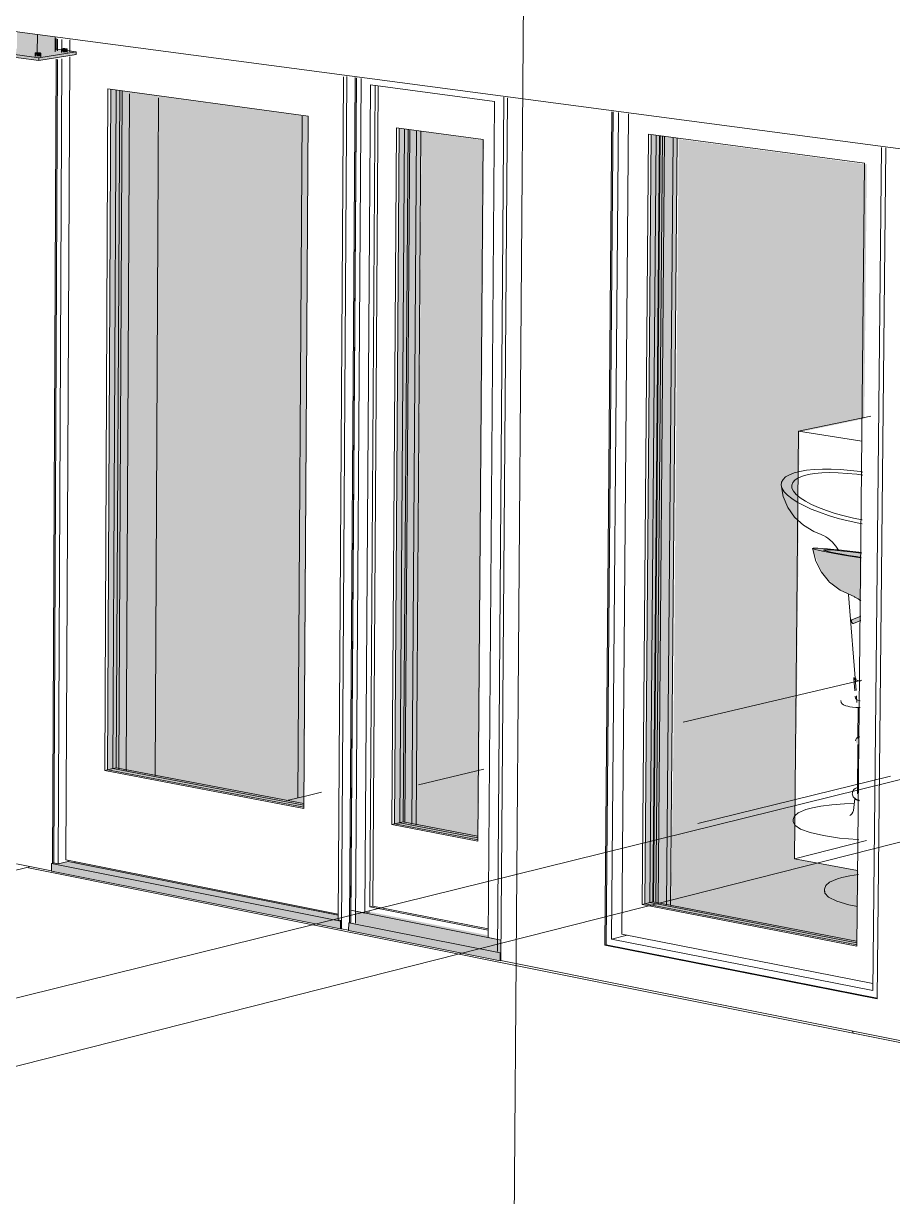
# Model space of a CAD drawing. Header units: inches. Extents: x 5690 to 5695, y -585 to 907.
# Drawn here: x 5694.3931 to 5694.4849, y 381.7441 to 381.8679 of the extents above; entities that cross this region are included whole.
import ezdxf

# ---------------------------------------------------------------- set-up
doc = ezdxf.new("R2010")
doc.units = ezdxf.units.IN
doc.header["$MEASUREMENT"] = 0
for name, color, linetype, lineweight in [('A-DOOR', 31, 'Continuous', 13), ('A-DOOR-FRAM', 31, 'Continuous', 9), ('A-FLOR', 192, 'Continuous', 13), ('A-FLOR-HRAL', 11, 'Continuous', 9), ('A-FLOR-OTLN', 51, 'Continuous', 13), ('A-GLAZ-2', 151, 'Continuous', 9), ('A-WALL', 113, 'Continuous', 13), ('A-WALL-PATT-1', 111, 'Continuous', 9), ('C-TOPO', 7, 'Continuous', 9), ('G-ANNO-SYMB-1', 111, 'Continuous', 9), ('I-FURN', 30, 'Continuous', 9), ('I-WALL', 2, 'Continuous', 13), ('Q-CASE', 31, 'Continuous', 9), ('S-FNDN', 32, 'Continuous', 13), ('S-FNDN-1', 32, 'Continuous', 9)]:
    doc.layers.add(name, color=color, linetype=linetype, lineweight=lineweight)
doc.layers.add('A-DOOR-1', color=31, linetype='Continuous', lineweight=13, transparency=0.75)
doc.layers.add('A-GLAZ-1', color=151, linetype='Continuous', lineweight=13, transparency=0.75)

# ---------------------------------------------------------------- blocks, each defined once
blk = doc.blocks.new('FP_145-3D View 1 Copy 1 Copy 1 Copy 1')
at = {"layer": 'A-WALL-PATT-1'}
blk.add_line((-8118.57478, 381.76134), (-8118.57488, 381.76157), dxfattribs=at)

msp = doc.modelspace()

# ---------------------------------------------------------------- hatches: boundary and pattern name
at = {"layer": 'A-DOOR'}
for points in [[(5694.42661, 381.77234), (5694.42662, 381.77317), (5694.39611, 381.77926), (5694.39611, 381.77845), (5694.42606, 381.77245)], [(5694.42662, 381.77317), (5694.42672, 381.77323), (5694.42671, 381.77325), (5694.42636, 381.77335), (5694.42634, 381.77379), (5694.39779, 381.77945), (5694.39681, 381.77922), (5694.39635, 381.77931), (5694.39622, 381.77924), (5694.42606, 381.77328)], [(5694.42637, 381.77379), (5694.42636, 381.7739), (5694.39858, 381.77943), (5694.39858, 381.77932), (5694.42636, 381.77379)], [(5694.44356, 381.76989), (5694.44355, 381.77117), (5694.42821, 381.77422), (5694.42821, 381.77296), (5694.44356, 381.76989)], [(5694.4422, 381.77144), (5694.4422, 381.77167), (5694.42971, 381.77415), (5694.42919, 381.77402), (5694.44163, 381.77155)], [(5694.42661, 381.77234), (5694.42671, 381.7724), (5694.42671, 381.77319), (5694.42662, 381.77317), (5694.42661, 381.7724)], [(5694.44345, 381.76897), (5694.44342, 381.76981), (5694.42748, 381.773), (5694.42747, 381.77217), (5694.44342, 381.76898)], [(5694.44346, 381.76981), (5694.44356, 381.76983), (5694.44356, 381.76989), (5694.42771, 381.77305), (5694.42758, 381.77298), (5694.44342, 381.76981)], [(5694.44345, 381.76897), (5694.44356, 381.76903), (5694.44352, 381.76982), (5694.44346, 381.76981), (5694.44345, 381.76898)]]:
    msp.add_hatch(color=256, dxfattribs=at).paths.add_polyline_path(points, flags=0)
at = {"layer": 'A-DOOR-1'}
for points in [[(5694.42274, 381.78518), (5694.42274, 381.78558), (5694.4032, 381.78934), (5694.40356, 381.8608), (5694.40237, 381.86097), (5694.40202, 381.78914), (5694.42274, 381.78518)], [(5694.40398, 381.78914), (5694.40433, 381.86069), (5694.40356, 381.8608), (5694.40321, 381.78929), (5694.4036, 381.78921)], [(5694.40705, 381.78855), (5694.40742, 381.86027), (5694.40433, 381.86069), (5694.40398, 381.78914), (5694.40443, 381.78905)], [(5694.42081, 381.78585), (5694.42281, 381.78633), (5694.42325, 381.85808), (5694.40746, 381.86023), (5694.40709, 381.78847), (5694.4131, 381.78732)], [(5694.44111, 381.78174), (5694.44111, 381.78214), (5694.43459, 381.7834), (5694.4351, 381.85655), (5694.43281, 381.85687), (5694.43281, 381.85566), (5694.43231, 381.78342), (5694.44111, 381.78174)], [(5694.43468, 381.78754), (5694.44126, 381.78909), (5694.44175, 381.85559), (5694.43516, 381.8565), (5694.43469, 381.78915)], [(5694.44117, 381.78205), (5694.44126, 381.78909), (5694.43468, 381.78754), (5694.43463, 381.7833), (5694.44117, 381.78206)], [(5694.42279, 381.7855), (5694.42279, 381.78634), (5694.4208, 381.78588), (5694.42279, 381.7855)]]:
    msp.add_hatch(color=256, dxfattribs=at).paths.add_polyline_path(points, flags=0)
at = {"layer": 'A-FLOR-HRAL'}
for points in [[(5694.39439, 381.86465), (5694.39443, 381.86476), (5694.39448, 381.8648), (5694.39461, 381.86482), (5694.39462, 381.86674), (5694.39246, 381.86702), (5694.39248, 381.86491), (5694.39439, 381.86465)], [(5694.39497, 381.86468), (5694.39649, 381.86492), (5694.39648, 381.86649), (5694.39462, 381.86674), (5694.39462, 381.86481), (5694.39492, 381.86479), (5694.39483, 381.86475), (5694.39497, 381.86473)], [(5694.39476, 381.86429), (5694.39873, 381.86492), (5694.39775, 381.86505), (5694.39771, 381.86489), (5694.39732, 381.86488), (5694.39716, 381.86491), (5694.39713, 381.86513), (5694.39649, 381.86522), (5694.39649, 381.86492), (5694.39497, 381.86468), (5694.39498, 381.86446), (5694.39448, 381.86445), (5694.39439, 381.86446), (5694.39438, 381.86465), (5694.39245, 381.86491), (5694.39245, 381.86526), (5694.39179, 381.86515), (5694.39179, 381.86489), (5694.39172, 381.86487), (5694.39143, 381.86487), (5694.39121, 381.8649), (5694.3912, 381.86506), (5694.39021, 381.86491), (5694.39461, 381.86432)], [(5694.39476, 381.86399), (5694.39476, 381.86429), (5694.39021, 381.86491), (5694.39021, 381.86461), (5694.39461, 381.86402)], [(5694.39448, 381.86445), (5694.39448, 381.86475), (5694.39439, 381.86474), (5694.39442, 381.86446), (5694.39448, 381.86445)], [(5694.39483, 381.86443), (5694.39487, 381.86445), (5694.39497, 381.86446), (5694.39495, 381.86476), (5694.39461, 381.86474), (5694.39448, 381.86474), (5694.39451, 381.86445), (5694.39481, 381.86443)], [(5694.39476, 381.86399), (5694.39872, 381.86462), (5694.39873, 381.86492), (5694.39476, 381.86429)], [(5694.39725, 381.86489), (5694.39725, 381.86519), (5694.39717, 381.86517), (5694.3972, 381.86489), (5694.39725, 381.86489)], [(5694.39756, 381.86487), (5694.39758, 381.86488), (5694.39775, 381.86491), (5694.39772, 381.8652), (5694.39739, 381.86517), (5694.39725, 381.86517), (5694.39728, 381.86488), (5694.39755, 381.86487)]]:
    msp.add_hatch(color=256, dxfattribs=at).paths.add_polyline_path(points, flags=0)
h = msp.add_hatch(color=256, dxfattribs=at)
h.paths.add_polyline_path([(5694.3947, 381.86474), (5694.39483, 381.86481), (5694.39454, 381.8648), (5694.39454, 381.86476), (5694.39469, 381.86474)], flags=0)
h.paths.add_polyline_path([(5694.39151, 381.86516), (5694.39166, 381.86522), (5694.39125, 381.86523), (5694.39129, 381.8652), (5694.39151, 381.86516)], flags=0)
h.paths.add_polyline_path([(5694.39747, 381.86517), (5694.39747, 381.86522), (5694.39747, 381.86517)], flags=0)
at = {"layer": 'A-GLAZ-1'}
h = msp.add_hatch(color=256, dxfattribs=at)
h.paths.add_polyline_path([(5694.4811, 381.77065), (5694.4811, 381.77103), (5694.46146, 381.77482), (5694.46216, 381.85582), (5694.45941, 381.85619), (5694.45938, 381.85316), (5694.45872, 381.77498), (5694.4811, 381.77065)], flags=0)
h.paths.add_polyline_path([(5694.48155, 381.80698), (5694.48162, 381.81206), (5694.47801, 381.81246), (5694.47659, 381.81254), (5694.47645, 381.81251), (5694.47707, 381.81078), (5694.47765, 381.80962), (5694.47916, 381.80823), (5694.48154, 381.807)], flags=0)
h.paths.add_polyline_path([(5694.47489, 381.81554), (5694.47492, 381.82059), (5694.47415, 381.82034), (5694.47392, 381.82023), (5694.47346, 381.81991), (5694.47333, 381.81979), (5694.47317, 381.81947), (5694.47314, 381.81918), (5694.47358, 381.81743), (5694.4744, 381.81599), (5694.47454, 381.81586)], flags=0)
for points in [[(5694.46178, 381.79393), (5694.4748, 381.797), (5694.47498, 381.81546), (5694.47447, 381.81594), (5694.47361, 381.81745), (5694.47322, 381.81911), (5694.47325, 381.81943), (5694.4734, 381.81972), (5694.47368, 381.81998), (5694.47435, 381.82032), (5694.475, 381.82052), (5694.47502, 381.82057), (5694.47506, 381.82478), (5694.4819, 381.8262), (5694.48217, 381.85303), (5694.46231, 381.85571), (5694.46179, 381.7955)], [(5694.48116, 381.77097), (5694.48118, 381.77471), (5694.47986, 381.77501), (5694.47881, 381.77535), (5694.47805, 381.77576), (5694.47774, 381.77616), (5694.47774, 381.77639), (5694.4778, 381.77666), (5694.47781, 381.77677), (5694.47793, 381.777), (5694.47822, 381.77724), (5694.47855, 381.77741), (5694.47894, 381.77754), (5694.47962, 381.77778), (5694.48128, 381.77814), (5694.48129, 381.77848), (5694.47452, 381.77975), (5694.47455, 381.78332), (5694.47441, 381.7837), (5694.47444, 381.7839), (5694.47443, 381.78399), (5694.47456, 381.78428), (5694.4746, 381.78439), (5694.4748, 381.797), (5694.46178, 381.79393), (5694.4615, 381.77477), (5694.48116, 381.77097)]]:
    msp.add_hatch(color=256, dxfattribs=at).paths.add_polyline_path(points, flags=0)
h = msp.add_hatch(color=256, dxfattribs=at)
h.paths.add_polyline_path([(5694.48123, 381.7747), (5694.48128, 381.77809), (5694.48108, 381.77806), (5694.47962, 381.77778), (5694.47907, 381.77759), (5694.47822, 381.77724), (5694.47792, 381.777), (5694.47785, 381.77688), (5694.4778, 381.77666), (5694.4778, 381.77655), (5694.47774, 381.77638), (5694.47774, 381.77611), (5694.47821, 381.77564), (5694.47899, 381.77526), (5694.48026, 381.77489), (5694.48118, 381.77471)], flags=0)
h.paths.add_polyline_path([(5694.47458, 381.78328), (5694.47455, 381.78427), (5694.47448, 381.78419), (5694.47445, 381.7839), (5694.47441, 381.78397), (5694.47441, 381.7837), (5694.47456, 381.78329)], flags=0)
h.paths.add_polyline_path([(5694.48141, 381.79168), (5694.48139, 381.7926), (5694.481, 381.79228), (5694.48106, 381.79197), (5694.48138, 381.7917)], flags=0)
h.paths.add_polyline_path([(5694.48072, 381.80457), (5694.48085, 381.80461), (5694.48154, 381.80494), (5694.48155, 381.80534), (5694.48055, 381.80489), (5694.48056, 381.80474), (5694.48068, 381.80459)], flags=0)
at = {"layer": 'A-WALL'}
h = msp.add_hatch(color=256, dxfattribs=at)
h.paths.add_polyline_path([(5694.39622, 381.77928), (5694.39635, 381.77931), (5694.39672, 381.8642), (5694.3966, 381.86418), (5694.39622, 381.77931)], flags=0)
h.paths.add_polyline_path([(5694.39674, 381.86511), (5694.39674, 381.86637), (5694.39661, 381.86634), (5694.3966, 381.86513)], flags=0)
for points in [[(5694.42758, 381.77302), (5694.42772, 381.77311), (5694.4283, 381.86219), (5694.42816, 381.86221), (5694.42758, 381.77307)], [(5694.45453, 381.77064), (5694.45466, 381.77067), (5694.45539, 381.8586), (5694.45525, 381.85861), (5694.45453, 381.77067)], [(5694.48327, 381.76497), (5694.48327, 381.76503), (5694.45466, 381.77067), (5694.45453, 381.77064), (5694.48309, 381.765)]]:
    msp.add_hatch(color=256, dxfattribs=at).paths.add_polyline_path(points, flags=0)

# ---------------------------------------------------------------- linework, layer by layer
at = {"layer": 'A-DOOR'}
for p, q in [((5694.39674, 381.86625), (5694.39674, 381.86501)), ((5694.39721, 381.86495), (5694.39721, 381.86622)), ((5694.39803, 381.8662), (5694.39803, 381.86492)), ((5694.39673, 381.8641), (5694.39635, 381.77931)), ((5694.39682, 381.77921), (5694.3972, 381.86418)), ((5694.39803, 381.86439), (5694.39764, 381.77962)), ((5694.42693, 381.86228), (5694.42636, 381.77332)), ((5694.4283, 381.86218), (5694.42772, 381.77431)), ((5694.42772, 381.77305), (5694.4283, 381.86218)), ((5694.42821, 381.77295), (5694.42879, 381.86212)), ((5694.40173, 381.78907), (5694.40207, 381.86101)), ((5694.40237, 381.86097), (5694.40202, 381.78914)), ((5694.40202, 381.78914), (5694.40237, 381.86097)), ((5694.40237, 381.86097), (5694.40202, 381.78914)), ((5694.40207, 381.86101), (5694.42319, 381.85814)), ((5694.40257, 381.78927), (5694.40292, 381.86089)), ((5694.40331, 381.86084), (5694.40295, 381.78935)), ((5694.42919, 381.77402), (5694.42977, 381.86142)), ((5694.42972, 381.77469), (5694.43029, 381.86135)), ((5694.42977, 381.86142), (5694.44286, 381.85968)), ((5694.43059, 381.86131), (5694.43001, 381.77476)), ((5694.43059, 381.86131), (5694.43001, 381.77476)), ((5694.44286, 381.85968), (5694.4422, 381.77144)), ((5694.44387, 381.86012), (5694.44319, 381.76996)), ((5694.42319, 381.85814), (5694.42274, 381.78506)), ((5694.43202, 381.78335), (5694.43252, 381.85691)), ((5694.43281, 381.85687), (5694.43231, 381.78342)), ((5694.43231, 381.78342), (5694.43281, 381.85687)), ((5694.43281, 381.85687), (5694.43231, 381.78342)), ((5694.43252, 381.85691), (5694.44166, 381.85567)), ((5694.43286, 381.78355), (5694.43336, 381.8568)), ((5694.43374, 381.85674), (5694.43324, 381.78364)), ((5694.43393, 381.85669), (5694.43342, 381.78356)), ((5694.44166, 381.85567), (5694.44111, 381.78161)), ((5694.40202, 381.78914), (5694.40173, 381.78907)), ((5694.42274, 381.78506), (5694.40173, 381.78907)), ((5694.40295, 381.78935), (5694.40202, 381.78914)), ((5694.40257, 381.78927), (5694.40202, 381.78914)), ((5694.40202, 381.78914), (5694.42274, 381.78518)), ((5694.42274, 381.78518), (5694.40202, 381.78914)), ((5694.40202, 381.78914), (5694.42274, 381.78518)), ((5694.42273, 381.78542), (5694.40257, 381.78927)), ((5694.40295, 381.78935), (5694.42273, 381.78558)), ((5694.43202, 381.78335), (5694.43231, 381.78342)), ((5694.44111, 381.78161), (5694.43202, 381.78335)), ((5694.43231, 381.78342), (5694.43324, 381.78364)), ((5694.43231, 381.78342), (5694.43286, 381.78355)), ((5694.43231, 381.78342), (5694.44111, 381.78174)), ((5694.44111, 381.78174), (5694.43231, 381.78342)), ((5694.43231, 381.78342), (5694.44111, 381.78174)), ((5694.44111, 381.78197), (5694.43286, 381.78355)), ((5694.43324, 381.78364), (5694.44111, 381.78214)), ((5694.39611, 381.77926), (5694.39635, 381.77931)), ((5694.39611, 381.77845), (5694.39611, 381.77926)), ((5694.42662, 381.77317), (5694.39611, 381.77926)), ((5694.39635, 381.77931), (5694.39682, 381.77922)), ((5694.39682, 381.77922), (5694.39787, 381.77947)), ((5694.39764, 381.77962), (5694.42636, 381.7739)), ((5694.39787, 381.77956), (5694.39787, 381.77946)), ((5694.39787, 381.77947), (5694.39858, 381.77932)), ((5694.39858, 381.77932), (5694.39858, 381.77943)), ((5694.39858, 381.77942), (5694.39858, 381.77932)), ((5694.42636, 381.77379), (5694.39858, 381.77932)), ((5694.42661, 381.77234), (5694.39611, 381.77845)), ((5694.42772, 381.77431), (5694.42772, 381.77305)), ((5694.44357, 381.77117), (5694.42772, 381.77431)), ((5694.42772, 381.77431), (5694.42919, 381.77402)), ((5694.42971, 381.77415), (5694.42919, 381.77402)), ((5694.43001, 381.77476), (5694.42972, 381.77469)), ((5694.44221, 381.77222), (5694.42972, 381.77469)), ((5694.4422, 381.77235), (5694.43001, 381.77476)), ((5694.42636, 381.77332), (5694.42672, 381.77325)), ((5694.42662, 381.77317), (5694.42661, 381.77234)), ((5694.42672, 381.77319), (5694.42662, 381.77317)), ((5694.42747, 381.77217), (5694.42748, 381.773)), ((5694.42748, 381.773), (5694.42772, 381.77305)), ((5694.44346, 381.76981), (5694.42748, 381.773)), ((5694.42661, 381.77234), (5694.42671, 381.77237)), ((5694.44345, 381.76897), (5694.42747, 381.77217)), ((5694.4422, 381.77144), (5694.44357, 381.77117)), ((5694.44346, 381.76981), (5694.44345, 381.76897)), ((5694.44356, 381.76983), (5694.44346, 381.76981)), ((5694.44345, 381.76897), (5694.44355, 381.769))]:
    msp.add_line(p, q, dxfattribs=at)
at = {"layer": 'A-DOOR-FRAM'}
for p, q in [((5694.40356, 381.86076), (5694.4032, 381.78925)), ((5694.42257, 381.85812), (5694.42212, 381.78614)), ((5694.43465, 381.85655), (5694.43415, 381.78341)), ((5694.43415, 381.78341), (5694.43465, 381.85655)), ((5694.43509, 381.85652), (5694.43459, 381.78332))]:
    msp.add_line(p, q, dxfattribs=at)
at = {"layer": 'A-FLOR'}
msp.add_line((5694.60468, 381.8389), (5694.3917, 381.86713), dxfattribs=at)
at = {"layer": 'A-FLOR-HRAL'}
for p, q in [((5694.39461, 381.86481), (5694.39462, 381.86673)), ((5694.39649, 381.86492), (5694.3965, 381.86648)), ((5694.39021, 381.86491), (5694.39476, 381.86429)), ((5694.39476, 381.86399), (5694.39021, 381.86461)), ((5694.39437, 381.86441), (5694.39437, 381.86478)), ((5694.39476, 381.86429), (5694.39873, 381.86492)), ((5694.39872, 381.86462), (5694.39476, 381.86399)), ((5694.39498, 381.86478), (5694.39498, 381.8644)), ((5694.39716, 381.86513), (5694.39649, 381.86522)), ((5694.39715, 381.86484), (5694.39715, 381.86522)), ((5694.39873, 381.86492), (5694.39774, 381.86505)), ((5694.39775, 381.86521), (5694.39775, 381.86484)), ((5694.39872, 381.86462), (5694.39873, 381.86492)), ((5694.39476, 381.86399), (5694.39476, 381.86429))]:
    msp.add_line(p, q, dxfattribs=at)
for points in [[(5694.39488, 381.86481, 0), (5694.39481, 381.86482, 0), (5694.39473, 381.86482, 0), (5694.39466, 381.86482, 0), (5694.39458, 381.86482, 0), (5694.39451, 381.86482, 0), (5694.39445, 381.86481, 0), (5694.3944, 381.8648, 0), (5694.39438, 381.86479, 0), (5694.39437, 381.86478, 0), (5694.39439, 381.86477, 0), (5694.39443, 381.86476, 0), (5694.39448, 381.86475, 0)], [(5694.39448, 381.86475, 0), (5694.39454, 381.86474, 0), (5694.39462, 381.86474, 0), (5694.3947, 381.86474, 0), (5694.39477, 381.86474, 0), (5694.39485, 381.86474, 0), (5694.3949, 381.86475, 0), (5694.39495, 381.86476, 0), (5694.39497, 381.86477, 0)], [(5694.39498, 381.86478, 0), (5694.39498, 381.86478, 0), (5694.39496, 381.86479, 0), (5694.39493, 381.8648, 0), (5694.39488, 381.86481, 0)], [(5694.39765, 381.86525, 0), (5694.39758, 381.86525, 0), (5694.39751, 381.86526, 0), (5694.39743, 381.86526, 0), (5694.39735, 381.86526, 0), (5694.39728, 381.86525, 0), (5694.39722, 381.86525, 0), (5694.39718, 381.86524, 0), (5694.39715, 381.86523, 0), (5694.39715, 381.86522, 0), (5694.39717, 381.8652, 0), (5694.3972, 381.86519, 0), (5694.39725, 381.86519, 0)], [(5694.39725, 381.86519, 0), (5694.39732, 381.86518, 0), (5694.39739, 381.86517, 0), (5694.39747, 381.86517, 0), (5694.39755, 381.86517, 0), (5694.39762, 381.86518, 0), (5694.39768, 381.86519, 0), (5694.39772, 381.8652, 0), (5694.39775, 381.86521, 0)], [(5694.39775, 381.86521, 0), (5694.39775, 381.86522, 0), (5694.39774, 381.86523, 0), (5694.3977, 381.86524, 0), (5694.39765, 381.86525, 0)]]:
    msp.add_polyline3d(points, dxfattribs=at)
at = {"layer": 'A-FLOR-OTLN'}
for p, q in [((5694.46434, 381.78346), (5694.48466, 381.78847)), ((5694.42094, 381.78591), (5694.42292, 381.78637))]:
    msp.add_line(p, q, dxfattribs=at)
at = {"layer": 'A-GLAZ-2'}
for p, q in [((5694.45539, 381.85859), (5694.45466, 381.77067)), ((5694.45523, 381.77127), (5694.45595, 381.85851)), ((5694.45702, 381.85837), (5694.4563, 381.7718)), ((5694.45845, 381.77491), (5694.45914, 381.85623)), ((5694.45941, 381.85619), (5694.45872, 381.77498)), ((5694.45941, 381.85619), (5694.45872, 381.77498)), ((5694.45872, 381.77498), (5694.45941, 381.85619)), ((5694.45914, 381.85623), (5694.48192, 381.85318)), ((5694.45926, 381.77512), (5694.45995, 381.85612)), ((5694.46027, 381.85607), (5694.45957, 381.7752)), ((5694.46034, 381.85606), (5694.45965, 381.77517)), ((5694.46059, 381.85602), (5694.4599, 381.77512)), ((5694.46083, 381.85598), (5694.46014, 381.77507)), ((5694.46102, 381.7749), (5694.46172, 381.85585)), ((5694.46172, 381.85585), (5694.46102, 381.7749)), ((5694.46216, 381.85579), (5694.46146, 381.77481)), ((5694.48372, 381.85483), (5694.48282, 381.76584)), ((5694.48192, 381.85318), (5694.4811, 381.77052)), ((5694.45845, 381.77491), (5694.45872, 381.77498)), ((5694.4811, 381.77052), (5694.45845, 381.77491)), ((5694.45957, 381.7752), (5694.45872, 381.77498)), ((5694.45926, 381.77512), (5694.45872, 381.77498)), ((5694.45872, 381.77498), (5694.4811, 381.77065)), ((5694.45872, 381.77498), (5694.4811, 381.77065)), ((5694.4811, 381.77065), (5694.45872, 381.77498)), ((5694.4811, 381.77089), (5694.45926, 381.77512)), ((5694.45957, 381.7752), (5694.48109, 381.77104)), ((5694.45523, 381.77127), (5694.45687, 381.77169)), ((5694.4563, 381.7718), (5694.48282, 381.76659)), ((5694.45466, 381.77067), (5694.48327, 381.76503)), ((5694.48282, 381.76584), (5694.45523, 381.77127))]:
    msp.add_line(p, q, dxfattribs=at)
at = {"layer": 'A-WALL'}
for p, q in [((5694.3966, 381.86511), (5694.39661, 381.86633)), ((5694.39622, 381.77923), (5694.3966, 381.86416)), ((5694.42729, 381.86231), (5694.42671, 381.77237)), ((5694.42758, 381.77297), (5694.42816, 381.8622)), ((5694.44424, 381.86007), (5694.44355, 381.769)), ((5694.45453, 381.77064), (5694.45525, 381.8586)), ((5694.48418, 381.85477), (5694.48327, 381.76497)), ((5694.39243, 381.77923), (5694.39611, 381.77849)), ((5694.42671, 381.77237), (5694.42747, 381.77222)), ((5694.45466, 381.77067), (5694.45453, 381.77064)), ((5694.48327, 381.76497), (5694.45453, 381.77064)), ((5694.44355, 381.769), (5694.54907, 381.74788))]:
    msp.add_line(p, q, dxfattribs=at)
at = {"layer": 'C-TOPO'}
for p, q in [((5694.39351, 381.77881), (5694.38485, 381.77678)), ((5694.47423, 381.76264), (5694.39351, 381.77881)), ((5694.47423, 381.76264), (5694.39351, 381.77881)), ((5694.39351, 381.77881), (5694.47423, 381.76264)), ((5694.49318, 381.75885), (5694.47423, 381.76264)), ((5694.49318, 381.75885), (5694.47423, 381.76264)), ((5694.47423, 381.76264), (5694.49318, 381.75885))]:
    msp.add_line(p, q, dxfattribs=at)
at = {"layer": 'G-ANNO-SYMB-1'}
for p, q in [((5694.44413, 381.63592), (5694.44649, 381.94492)), ((5693.95952, 381.65807), (5694.60284, 381.81705)), ((5693.82134, 381.61303), (5694.5634, 381.80122))]:
    msp.add_line(p, q, dxfattribs=at)
at = {"layer": 'I-FURN'}
for p, q in [((5694.47494, 381.8206), (5694.47511, 381.82064)), ((5694.48167, 381.8151), (5694.48132, 381.81517)), ((5694.48103, 381.79751), (5694.48023, 381.80765)), ((5694.4806, 381.80496), (5694.48155, 381.80534)), ((5694.48076, 381.80458), (5694.48075, 381.80457)), ((5694.48154, 381.80489), (5694.48076, 381.80458)), ((5694.4809, 381.79746), (5694.48079, 381.79879)), ((5694.48104, 381.79867), (5694.48094, 381.79883)), ((5694.48096, 381.79667), (5694.48094, 381.79691)), ((5694.48113, 381.79626), (5694.48107, 381.79696)), ((5694.481, 381.79573), (5694.4814, 381.79572)), ((5694.48123, 381.79243), (5694.48126, 381.79573)), ((5694.4814, 381.79572), (5694.48148, 381.79572)), ((5694.48117, 381.7867), (5694.48122, 381.7918)), ((5694.48117, 381.7866), (5694.48117, 381.78668)), ((5694.48075, 381.78485), (5694.4809, 381.7861)), ((5694.48123, 381.78601), (5694.48135, 381.78595)), ((5694.48135, 381.78595), (5694.48123, 381.78601)), ((5694.4744, 381.78364), (5694.4744, 381.7839)), ((5694.47441, 381.7837), (5694.47456, 381.78329)), ((5694.47771, 381.77626), (5694.47771, 381.77653))]:
    msp.add_line(p, q, dxfattribs=at)
for points in [[(5694.4749, 381.81735, 0), (5694.47483, 381.81739, 0), (5694.47426, 381.81776, 0), (5694.4738, 381.81813, 0), (5694.47345, 381.81849, 0), (5694.47323, 381.81884, 0), (5694.47314, 381.81918, 0), (5694.47317, 381.8195, 0), (5694.47333, 381.81979, 0), (5694.4736, 381.82005, 0), (5694.474, 381.82028, 0), (5694.4745, 381.82048, 0), (5694.47494, 381.8206, 0)], [(5694.47493, 381.81995, 0), (5694.47458, 381.81972, 0), (5694.47435, 381.81946, 0), (5694.47425, 381.81918, 0), (5694.47427, 381.81887, 0), (5694.47443, 381.81854, 0), (5694.47472, 381.8182, 0), (5694.47489, 381.81804, 0)], [(5694.48175, 381.82025, 0), (5694.4811, 381.82033, 0), (5694.48011, 381.82043, 0), (5694.47915, 381.82049, 0), (5694.47825, 381.82051, 0), (5694.47741, 381.82048, 0), (5694.47664, 381.82041, 0), (5694.47597, 381.82029, 0), (5694.47539, 381.82014, 0), (5694.47494, 381.81995, 0)], [(5694.47511, 381.82064, 0), (5694.47581, 381.82076, 0), (5694.47661, 381.82084, 0), (5694.47748, 381.82088, 0), (5694.47841, 381.82087, 0), (5694.4794, 381.82083, 0), (5694.48043, 381.82074, 0), (5694.48149, 381.82061, 0), (5694.48175, 381.82057, 0)], [(5694.47313, 381.81921, 0), (5694.47335, 381.81799, 0), (5694.47383, 381.81684, 0), (5694.47455, 381.81581, 0), (5694.47488, 381.8155, 0)], [(5694.47489, 381.81804, 0), (5694.47514, 381.81785, 0), (5694.47568, 381.81749, 0), (5694.47633, 381.81714, 0), (5694.47708, 381.81681, 0), (5694.47792, 381.81649, 0)], [(5694.47716, 381.81632, 0), (5694.47629, 381.81666, 0), (5694.47552, 381.81702, 0), (5694.4749, 381.81735, 0)], [(5694.48132, 381.81517, 0), (5694.48021, 381.81541, 0), (5694.47914, 381.81568, 0), (5694.47812, 381.81599, 0), (5694.47716, 381.81632, 0)], [(5694.47792, 381.81649, 0), (5694.47882, 381.81619, 0), (5694.47977, 381.81593, 0), (5694.48076, 381.81569, 0), (5694.48168, 381.81551, 0)], [(5694.47488, 381.8155, 0), (5694.47547, 381.81495, 0), (5694.47656, 381.81429, 0), (5694.47735, 381.81396, 0), (5694.47743, 381.81393, 0)], [(5694.47742, 381.81394, 0), (5694.47748, 381.81391, 0), (5694.47759, 381.81386, 0), (5694.47783, 381.81372, 0), (5694.47806, 381.81357, 0), (5694.47851, 381.81319, 0), (5694.47891, 381.81276, 0), (5694.47919, 381.81232, 0)], [(5694.48089, 381.80738, 0), (5694.47936, 381.80809, 0), (5694.47823, 381.80896, 0), (5694.47738, 381.80999, 0), (5694.47678, 381.81115, 0), (5694.47646, 381.8124, 0), (5694.47644, 381.81251, 0)], [(5694.47645, 381.81251, 0), (5694.47651, 381.81253, 0), (5694.4767, 381.81254, 0), (5694.47701, 381.81254, 0), (5694.47745, 381.81251, 0), (5694.47801, 381.81246, 0), (5694.47868, 381.8124, 0)], [(5694.48038, 381.8117, 0), (5694.47952, 381.81184, 0), (5694.47875, 381.81198, 0), (5694.47807, 381.8121, 0), (5694.4775, 381.81222, 0), (5694.47705, 381.81231, 0), (5694.47672, 381.81239, 0), (5694.47652, 381.81246, 0), (5694.47645, 381.81251, 0)], [(5694.47761, 381.81234, 0), (5694.47762, 381.81233, 0), (5694.47774, 381.81228, 0), (5694.478, 381.81221, 0), (5694.47838, 381.81212, 0), (5694.47889, 381.81202, 0), (5694.47952, 381.8119, 0), (5694.48024, 381.81177, 0), (5694.48106, 381.81164, 0), (5694.48158, 381.81155, 0)], [(5694.47971, 381.81223, 0), (5694.47904, 381.81229, 0), (5694.4785, 381.81234, 0), (5694.47808, 381.81237, 0), (5694.47779, 381.81237, 0), (5694.47763, 381.81236, 0)], [(5694.47868, 381.8124, 0), (5694.47948, 381.81231, 0), (5694.48036, 381.81221, 0), (5694.48132, 381.8121, 0), (5694.48161, 381.81206, 0)], [(5694.48161, 381.81201, 0), (5694.4813, 381.81205, 0), (5694.48046, 381.81215, 0), (5694.47971, 381.81223, 0)], [(5694.48158, 381.81151, 0), (5694.48133, 381.81155, 0), (5694.48038, 381.8117, 0)], [(5694.48155, 381.80697, 0), (5694.48126, 381.80718, 0), (5694.4811, 381.80727, 0), (5694.48092, 381.80737, 0), (5694.48087, 381.80739, 0), (5694.48088, 381.80738, 0)], [(5694.48075, 381.80457, 0), (5694.48072, 381.80457, 0), (5694.48068, 381.80459, 0), (5694.48065, 381.80461, 0), (5694.48061, 381.80465, 0), (5694.48058, 381.80469, 0), (5694.48056, 381.80474, 0), (5694.48055, 381.80479, 0), (5694.48054, 381.80484, 0), (5694.48055, 381.80489, 0), (5694.48056, 381.80493, 0), (5694.48059, 381.80495, 0), (5694.48062, 381.80497, 0)], [(5694.48151, 381.79849, 0), (5694.48094, 381.79865, 0), (5694.48081, 381.79884, 0), (5694.48085, 381.79888, 0)], [(5694.47942, 381.79644, 0), (5694.47946, 381.79626, 0), (5694.47955, 381.79611, 0), (5694.47971, 381.79599, 0), (5694.47996, 381.79589, 0), (5694.48015, 381.79584, 0), (5694.48038, 381.79579, 0), (5694.48066, 381.79576, 0), (5694.481, 381.79573, 0)], [(5694.48098, 381.79671, 0), (5694.4811, 381.79654, 0), (5694.48147, 381.79642, 0)], [(5694.48096, 381.79219, 0), (5694.481, 381.79235, 0), (5694.48109, 381.79247, 0), (5694.48124, 381.79257, 0), (5694.48142, 381.79263, 0)], [(5694.48138, 381.78591, 0), (5694.48101, 381.78605, 0), (5694.4809, 381.78612, 0), (5694.48081, 381.7862, 0), (5694.48074, 381.78629, 0), (5694.48069, 381.78639, 0), (5694.48065, 381.78648, 0), (5694.48063, 381.78659, 0), (5694.48064, 381.78669, 0), (5694.48065, 381.78679, 0), (5694.48069, 381.78688, 0), (5694.48074, 381.78697, 0), (5694.4808, 381.78705, 0), (5694.48095, 381.78717, 0), (5694.48117, 381.78727, 0), (5694.48122, 381.78728, 0)], [(5694.48136, 381.78701, 0), (5694.48124, 381.78707, 0), (5694.48123, 381.78723, 0)], [(5694.47459, 381.78433, 0), (5694.47491, 381.78461, 0), (5694.47573, 381.78496, 0), (5694.47642, 381.78514, 0), (5694.47733, 381.78531, 0), (5694.47846, 381.78545, 0), (5694.4798, 381.78555, 0), (5694.48088, 381.78558, 0)], [(5694.48135, 381.78586, 0), (5694.48103, 381.78597, 0), (5694.48091, 381.78614, 0)], [(5694.4744, 381.7839, 0), (5694.47453, 381.78427, 0), (5694.47459, 381.78433, 0)], [(5694.48039, 381.78432, 0), (5694.48039, 381.78433, 0), (5694.48044, 381.78436, 0), (5694.48049, 381.78439, 0), (5694.48058, 381.78449, 0), (5694.48069, 381.78467, 0), (5694.48075, 381.78485, 0)], [(5694.47457, 381.78328, 0), (5694.47516, 381.78289, 0), (5694.4762, 381.78251, 0), (5694.47761, 381.78219, 0)], [(5694.47761, 381.78219, 0), (5694.4793, 381.78194, 0), (5694.48119, 381.78177, 0), (5694.48134, 381.78176, 0)], [(5694.47771, 381.77653, 0), (5694.47784, 381.77693, 0), (5694.47824, 381.77728, 0), (5694.47907, 381.77764, 0), (5694.47954, 381.77778, 0)], [(5694.47954, 381.77778, 0), (5694.48039, 381.77796, 0), (5694.48128, 381.77809, 0)], [(5694.47772, 381.77633, 0), (5694.47773, 381.77611, 0), (5694.47813, 381.77568, 0), (5694.47899, 381.77526, 0), (5694.48026, 381.77489, 0), (5694.48119, 381.7747, 0)]]:
    msp.add_polyline3d(points, dxfattribs=at)
at = {"layer": 'I-WALL'}
for p, q in [((5694.40398, 381.78908), (5694.40433, 381.86048)), ((5694.40742, 381.86005), (5694.40705, 381.78849)), ((5694.46277, 381.79416), (5694.48165, 381.79861)), ((5694.43483, 381.78757), (5694.44175, 381.7892))]:
    msp.add_line(p, q, dxfattribs=at)
at = {"layer": 'Q-CASE'}
for p, q in [((5694.47495, 381.82487), (5694.4826, 381.82646)), ((5694.47495, 381.82487), (5694.47452, 381.77975)), ((5694.48163, 381.82383), (5694.47495, 381.82487)), ((5694.47452, 381.77975), (5694.48215, 381.78168)), ((5694.47452, 381.77975), (5694.48119, 381.7785))]:
    msp.add_line(p, q, dxfattribs=at)
at = {"layer": 'S-FNDN'}
for p, q in [((5694.42461, 381.78677), (5694.42292, 381.78637)), ((5694.39371, 381.77897), (5694.39371, 381.77877))]:
    msp.add_line(p, q, dxfattribs=at)

# ---------------------------------------------------------------- block references
at = {"layer": 'S-FNDN-1'}
msp.add_blockref('FP_145-3D View 1 Copy 1 Copy 1 Copy 1', (13813.05552, 0), dxfattribs=at)

doc.saveas('drawing.dxf')
